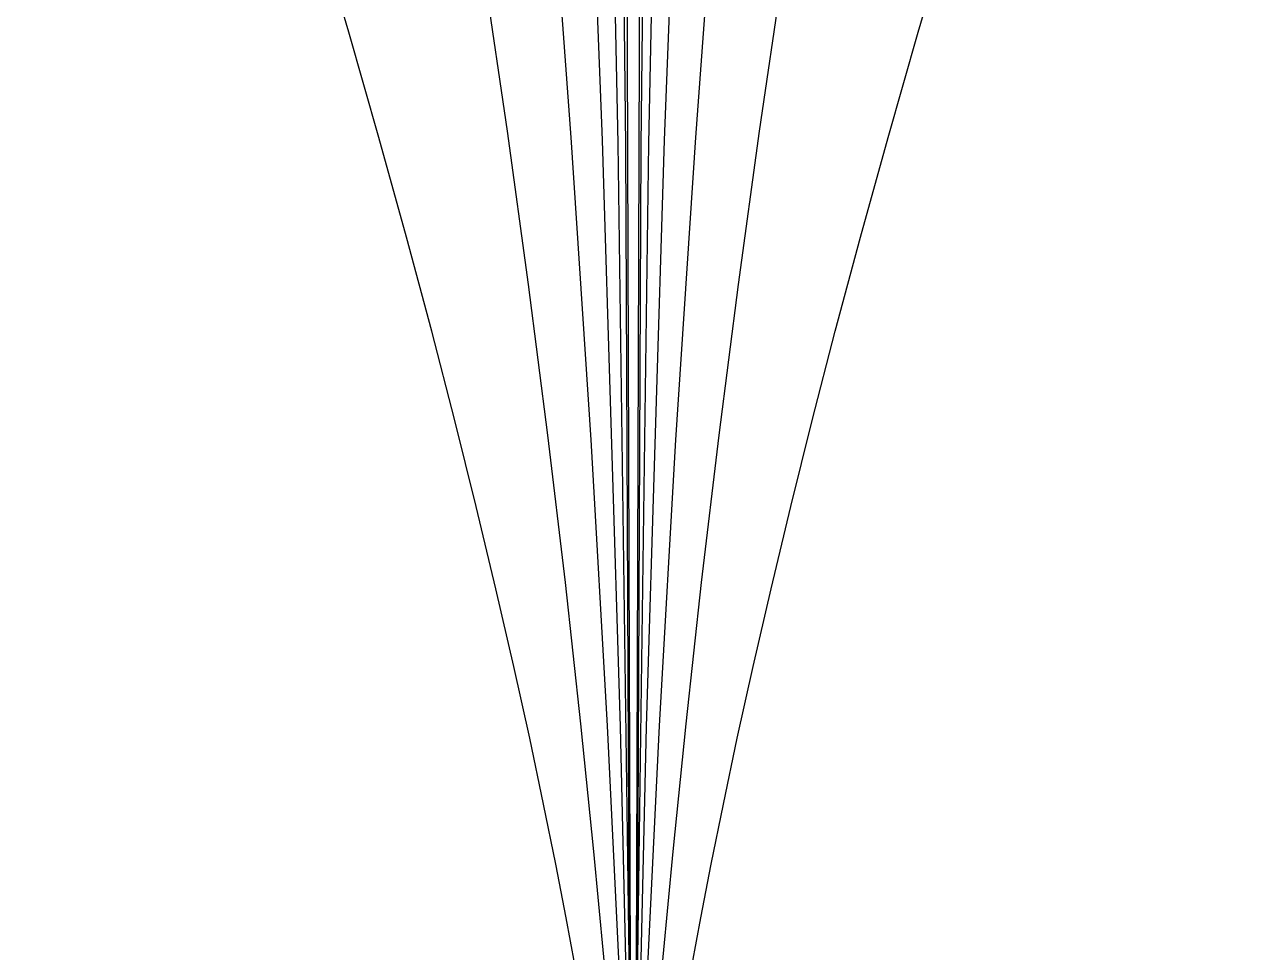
# Model space of a CAD drawing. Header units: millimetres. Extents: x -574 to 574, y 0 to 1996.
# Drawn here: x -163.7 to 163.7, y 249.5 to 498.9 of the extents above; entities that cross this region are included whole.
import ezdxf

# ---------------------------------------------------------------- set-up
doc = ezdxf.new("R2010")
doc.units = ezdxf.units.MM

msp = doc.modelspace()

# ---------------------------------------------------------------- linework, layer by layer
for points in [[(0, 0), (0, 0), (-2.24, 682.94), (-4.11, 825.61), (-7.21, 967.59), (-11.59, 1110.88), (-20.98, 1341.46), (-49.79, 1995.64)], [(0, 0), (0, 0), (2.24, 682.94), (4.11, 825.61), (7.21, 967.59), (11.59, 1110.88), (20.98, 1341.46), (49.79, 1995.64)], [(0, 0), (0, 0), (-2.07, 466.23), (-4.49, 683.26), (-6.07, 755.25), (-8.25, 826.56), (-11.07, 898.18), (-14.56, 970.78), (-18.8, 1045.35), (-23.96, 1123.89), (-30.53, 1212.07), (-94.62, 1975.68)], [(0, 0), (0, 0), (2.07, 466.23), (4.49, 683.26), (6.07, 755.25), (8.25, 826.56), (11.07, 898.18), (14.56, 970.78), (18.8, 1045.35), (23.96, 1123.89), (30.53, 1212.07), (94.62, 1975.68)], [(0, 0), (0, 0), (-0.6, 208.33), (-4.15, 466.88), (-7.76, 643.02), (-9.01, 683.86), (-10.46, 720.68), (-12.22, 757.15), (-14.32, 793.93), (-16.76, 831.03), (-19.58, 868.77), (-22.84, 907.82), (-26.66, 949.18), (-31.18, 993.83), (-36.68, 1043.77), (-43.49, 1100.98), (-52.16, 1168.75), (-65.13, 1263.32), (-163.73, 1944.91)], [(0, 0), (0, 0), (0.6, 208.33), (4.15, 466.88), (7.76, 643.02), (9.01, 683.86), (10.46, 720.68), (12.22, 757.15), (14.32, 793.93), (16.76, 831.03), (19.58, 868.77), (22.84, 907.82), (26.66, 949.18), (31.18, 993.83), (36.68, 1043.77), (43.49, 1100.98), (52.16, 1168.75), (65.13, 1263.32), (163.73, 1944.91)], [(0, 0), (0, 0), (-0.46, 152.06), (-1.2, 208.66), (-3.49, 310.12), (-8.34, 467.8), (-13.41, 598.33), (-15.56, 643.83), (-16.84, 666.24), (-18.14, 685.96), (-19.61, 705.66), (-21.25, 725.36), (-23.1, 745.37), (-25.2, 766.03), (-27.54, 787.33), (-30.2, 809.62), (-33.26, 833.54), (-36.76, 859.09), (-40.82, 886.93), (-45.54, 917.38), (-51.12, 951.43), (-57.74, 989.71), (-65.72, 1033.54)], [(0, 0), (0, 0), (0.46, 152.06), (1.2, 208.66), (3.49, 310.12), (8.34, 467.8), (13.41, 598.33), (15.56, 643.83), (16.84, 666.24), (18.14, 685.96), (19.61, 705.66), (21.25, 725.36), (23.1, 745.37), (25.2, 766.03), (27.54, 787.33), (30.2, 809.62), (33.26, 833.54), (36.76, 859.09), (40.82, 886.93), (45.54, 917.38), (51.12, 951.43), (57.74, 989.71), (65.72, 1033.54)], [(0, 0), (0, 0), (-0.37, 109.19), (-0.92, 152.06), (-1.55, 180.86), (-2.4, 208.64), (-3.96, 247.8), (-7, 310.36), (-11.39, 387.27), (-16.73, 468.48), (-22.53, 546.31)], [(0, 0), (0, 0), (0.37, 109.19), (0.92, 152.06), (1.55, 180.86), (2.4, 208.64), (3.96, 247.8), (7, 310.36), (11.39, 387.27), (16.73, 468.48), (22.53, 546.31)], [(-15.77, 246.29), (-18.08, 258.8), (-20.89, 273.27), (-24.15, 289.35), (-27.9, 307.05), (-32.17, 326.34), (-36.98, 347.23), (-42.29, 369.38), (-48.04, 392.46), (-54.24, 416.45), (-61, 441.69), (-68.42, 468.48), (-76.54, 496.81), (-84.43, 523.47)], [(15.77, 246.29), (18.08, 258.8), (20.89, 273.27), (24.15, 289.35), (27.9, 307.05), (32.17, 326.34), (36.98, 347.23), (42.29, 369.38), (48.04, 392.46), (54.24, 416.45), (61, 441.69), (68.42, 468.48), (76.54, 496.81), (84.43, 523.47)], [(0, 0), (0, 0), (-0.27, 72.35), (-0.75, 109.52), (-1.29, 133.97), (-1.85, 152.38), (-2.46, 167.77), (-3.13, 181.49), (-3.9, 194.87), (-4.85, 209.24), (-6.13, 226.27), (-7.99, 248.3), (-10.62, 276.65), (-14.12, 310.97), (-18.32, 348.92), (-23.05, 388.49), (-28.25, 429.02), (-33.89, 470.17), (-39.85, 510.94)], [(0, 0), (0, 0), (0.27, 72.35), (0.75, 109.52), (1.29, 133.97), (1.85, 152.38), (2.46, 167.77), (3.13, 181.49), (3.9, 194.87), (4.85, 209.24), (6.13, 226.27), (7.99, 248.3), (10.62, 276.65), (14.12, 310.97), (18.32, 348.92), (23.05, 388.49), (28.25, 429.02), (33.89, 470.17), (39.85, 510.94)]]:
    msp.add_lwpolyline(points)

doc.saveas('drawing.dxf')
